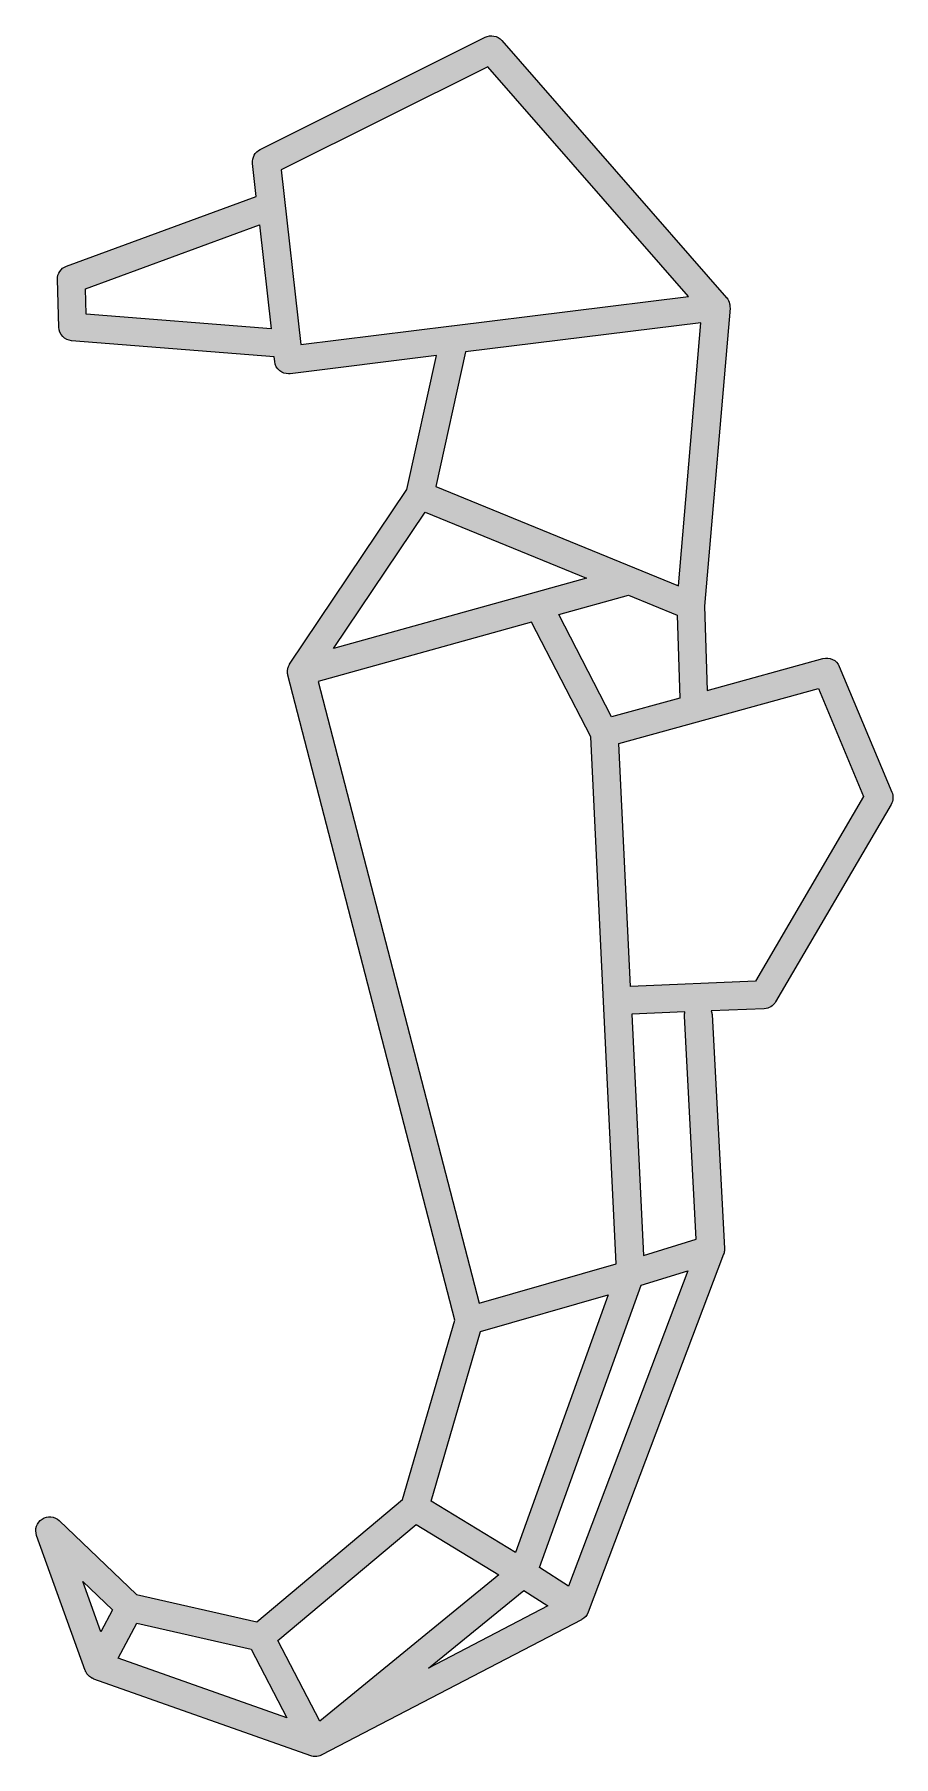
# Model space of a CAD drawing. Header units: inches. Extents: x 28 to 72, y 31 to 119.1.
import ezdxf

# ---------------------------------------------------------------- set-up
doc = ezdxf.new("R2010")
doc.units = ezdxf.units.IN
doc.header["$MEASUREMENT"] = 0
doc.layers.add('Layer 1', color=7, linetype='Continuous')

msp = doc.modelspace()

# ---------------------------------------------------------------- hatches: boundary and pattern name
at = {"layer": 'Layer 1', "true_color": 0xffffff}
h = msp.add_hatch(color=7, dxfattribs=at)
h.dxf.hatch_style = 2
edge = h.paths.add_edge_path()
edge.add_spline(control_points=[(71.868, 80.324), (71.868, 80.324), (69.177, 86.75), (69.177, 86.75), (69.039, 87.078), (68.683, 87.252), (68.334, 87.159), (68.334, 87.159), (62.423, 85.523), (62.423, 85.523), (62.423, 85.523), (62.288, 89.828), (62.288, 89.828), (62.288, 89.828), (63.589, 105.085), (63.589, 105.085), (63.593, 105.128), (63.578, 105.167), (63.574, 105.209), (63.571, 105.242), (63.571, 105.272), (63.563, 105.305), (63.537, 105.417), (63.492, 105.522), (63.417, 105.607), (63.416, 105.608), (63.416, 105.61), (63.415, 105.611), (63.415, 105.611), (51.909, 118.774), (51.909, 118.774), (51.697, 119.017), (51.347, 119.085), (51.059, 118.942), (51.059, 118.942), (39.553, 113.2), (39.553, 113.2), (39.287, 113.067), (39.132, 112.783), (39.165, 112.487), (39.165, 112.487), (39.354, 110.79), (39.354, 110.79), (39.354, 110.79), (29.643, 107.228), (29.643, 107.228), (29.356, 107.123), (29.169, 106.846), (29.179, 106.54), (29.179, 106.54), (29.254, 104.102), (29.254, 104.102), (29.265, 103.741), (29.546, 103.446), (29.906, 103.417), (29.906, 103.417), (40.267, 102.593), (40.267, 102.593), (40.267, 102.593), (40.294, 102.353), (40.294, 102.353), (40.315, 102.165), (40.41, 101.993), (40.559, 101.875), (40.684, 101.776), (40.839, 101.723), (40.998, 101.723), (41.027, 101.723), (41.056, 101.724), (41.085, 101.728), (41.085, 101.728), (48.566, 102.656), (48.566, 102.656), (48.566, 102.656), (47.056, 95.805), (47.056, 95.805), (47.056, 95.805), (41.06, 86.87), (41.06, 86.87), (41.056, 86.863), (41.054, 86.855), (41.05, 86.848), (41.037, 86.828), (41.03, 86.806), (41.02, 86.784), (40.993, 86.729), (40.972, 86.674), (40.96, 86.615), (40.954, 86.589), (40.951, 86.562), (40.949, 86.535), (40.944, 86.471), (40.948, 86.408), (40.96, 86.345), (40.963, 86.329), (40.959, 86.314), (40.962, 86.298), (40.962, 86.298), (49.515, 53.303), (49.515, 53.303), (49.515, 53.303), (46.838, 44.129), (46.838, 44.129), (46.838, 44.129), (39.381, 37.864), (39.381, 37.864), (39.381, 37.864), (33.22, 39.269), (33.22, 39.269), (33.22, 39.269), (29.273, 43.049), (29.273, 43.049), (29.035, 43.277), (28.671, 43.31), (28.397, 43.132), (28.121, 42.952), (28.005, 42.607), (28.116, 42.297), (28.116, 42.297), (30.605, 35.375), (30.605, 35.375), (30.61, 35.361), (30.62, 35.352), (30.625, 35.339), (30.636, 35.313), (30.651, 35.29), (30.665, 35.266), (30.683, 35.235), (30.697, 35.202), (30.72, 35.173), (30.726, 35.166), (30.734, 35.161), (30.741, 35.154), (30.749, 35.144), (30.76, 35.136), (30.768, 35.128), (30.787, 35.108), (30.806, 35.09), (30.827, 35.072), (30.856, 35.049), (30.885, 35.027), (30.917, 35.009), (30.926, 35.004), (30.931, 34.995), (30.94, 34.99), (30.95, 34.984), (30.962, 34.987), (30.972, 34.982), (30.983, 34.976), (30.994, 34.97), (31.006, 34.965), (31.017, 34.96), (31.025, 34.95), (31.037, 34.946), (31.037, 34.946), (42.143, 31.02), (42.143, 31.02), (42.221, 30.993), (42.301, 30.979), (42.379, 30.979), (42.379, 30.979), (42.379, 30.979), (42.379, 30.979), (42.379, 30.979), (42.379, 30.979), (42.379, 30.979), (42.379, 30.979), (42.379, 30.979), (42.38, 30.979), (42.482, 30.979), (42.579, 31.008), (42.67, 31.05), (42.682, 31.055), (42.694, 31.053), (42.706, 31.059), (42.706, 31.059), (55.992, 37.98), (55.992, 37.98), (55.999, 37.984), (56.005, 37.987), (56.011, 37.991), (56.164, 38.076), (56.274, 38.21), (56.331, 38.362), (56.331, 38.362), (63.263, 56.675), (63.263, 56.675), (63.266, 56.684), (63.264, 56.692), (63.267, 56.7), (63.29, 56.767), (63.3, 56.838), (63.302, 56.912), (63.302, 56.928), (63.308, 56.942), (63.307, 56.958), (63.307, 56.96), (63.308, 56.962), (63.308, 56.964), (63.308, 56.964), (62.671, 68.94), (62.671, 68.94), (62.667, 69.008), (62.643, 69.068), (62.62, 69.128), (62.62, 69.128), (65.34, 69.242), (65.34, 69.242), (65.581, 69.252), (65.801, 69.385), (65.922, 69.593), (65.922, 69.593), (71.826, 79.691), (71.826, 79.691), (71.939, 79.884), (71.954, 80.118), (71.868, 80.324)], knot_values=[0, 0, 0, 0, 1, 1, 1, 2, 2, 2, 3, 3, 3, 4, 4, 4, 5, 5, 5, 6, 6, 6, 7, 7, 7, 8, 8, 8, 9, 9, 9, 10, 10, 10, 11, 11, 11, 12, 12, 12, 13, 13, 13, 14, 14, 14, 15, 15, 15, 16, 16, 16, 17, 17, 17, 18, 18, 18, 19, 19, 19, 20, 20, 20, 21, 21, 21, 22, 22, 22, 23, 23, 23, 24, 24, 24, 25, 25, 25, 26, 26, 26, 27, 27, 27, 28, 28, 28, 29, 29, 29, 30, 30, 30, 31, 31, 31, 32, 32, 32, 33, 33, 33, 34, 34, 34, 35, 35, 35, 36, 36, 36, 37, 37, 37, 38, 38, 38, 39, 39, 39, 40, 40, 40, 41, 41, 41, 42, 42, 42, 43, 43, 43, 44, 44, 44, 45, 45, 45, 46, 46, 46, 47, 47, 47, 48, 48, 48, 49, 49, 49, 50, 50, 50, 51, 51, 51, 52, 52, 52, 53, 53, 53, 54, 54, 54, 55, 55, 55, 56, 56, 56, 57, 57, 57, 58, 58, 58, 59, 59, 59, 60, 60, 60, 61, 61, 61, 62, 62, 62, 63, 63, 63, 64, 64, 64, 65, 65, 65, 66, 66, 66, 67, 67, 67, 68, 68, 68, 69, 69, 69, 70, 70, 70, 71, 71, 71, 72, 72, 72, 72], degree=3, periodic=1)
edge = h.paths.add_edge_path()
edge.add_spline(control_points=[(50.756, 54.175), (50.756, 54.175), (42.512, 85.98), (42.512, 85.98), (42.512, 85.98), (53.435, 89.013), (53.435, 89.013), (53.435, 89.013), (56.466, 83.145), (56.466, 83.145), (56.466, 83.145), (57.118, 69.607), (57.118, 69.607), (57.118, 69.607), (57.118, 69.607), (57.118, 69.607), (57.118, 69.607), (57.118, 69.607), (57.118, 69.607), (57.118, 69.607), (57.764, 56.192), (57.764, 56.192), (57.764, 56.192), (50.756, 54.175), (50.756, 54.175)], knot_values=[0, 0, 0, 0, 1, 1, 1, 2, 2, 2, 3, 3, 3, 4, 4, 4, 5, 5, 5, 6, 6, 6, 7, 7, 7, 8, 8, 8, 8], degree=3, periodic=1)
h.paths.add_polyline_path([(57.532, 84.17), (54.831, 89.4), (58.391, 90.389), (60.885, 89.368), (61.018, 85.134)])
h.paths.add_polyline_path([(30.653, 104.78), (30.613, 106.073), (39.517, 109.339), (40.109, 104.027)])
edge = h.paths.add_edge_path()
edge.add_spline(control_points=[(40.629, 112.153), (40.629, 112.153), (51.203, 117.43), (51.203, 117.43), (51.203, 117.43), (61.471, 105.685), (61.471, 105.685), (61.471, 105.685), (49.349, 104.182), (49.349, 104.182), (49.348, 104.182), (49.347, 104.182), (49.346, 104.182), (49.346, 104.182), (41.625, 103.224), (41.625, 103.224), (41.625, 103.224), (40.629, 112.153), (40.629, 112.153)], knot_values=[0, 0, 0, 0, 1, 1, 1, 2, 2, 2, 3, 3, 3, 4, 4, 4, 5, 5, 5, 6, 6, 6, 6], degree=3, periodic=1)
edge = h.paths.add_edge_path()
edge.add_spline(control_points=[(50.061, 102.842), (50.061, 102.842), (62.103, 104.335), (62.103, 104.335), (62.103, 104.335), (60.956, 90.871), (60.956, 90.871), (60.956, 90.871), (58.706, 91.793), (58.706, 91.793), (58.704, 91.794), (58.701, 91.794), (58.698, 91.795), (58.698, 91.795), (48.543, 95.952), (48.543, 95.952), (48.543, 95.952), (50.061, 102.842), (50.061, 102.842)], knot_values=[0, 0, 0, 0, 1, 1, 1, 2, 2, 2, 3, 3, 3, 4, 4, 4, 5, 5, 5, 6, 6, 6, 6], degree=3, periodic=1)
h.paths.add_polyline_path([(47.988, 94.647), (56.25, 91.265), (43.307, 87.671)])
h.paths.add_polyline_path([(50.824, 52.721), (57.363, 54.602), (52.614, 41.416), (48.293, 44.048)])
h.paths.add_polyline_path([(47.527, 42.854), (51.764, 40.274), (42.608, 32.792), (40.461, 36.919)])
h.paths.add_polyline_path([(33.246, 37.811), (39.092, 36.478), (40.923, 32.958), (32.287, 36.011)])
h.paths.add_polyline_path([(31.997, 38.481), (31.4, 37.361), (30.472, 39.942)])
h.paths.add_polyline_path([(48.166, 35.504), (53.035, 39.483), (54.265, 38.682)])
h.paths.add_polyline_path([(55.317, 39.688), (53.844, 40.647), (59.046, 55.093), (61.425, 55.825)])
edge = h.paths.add_edge_path()
edge.add_spline(control_points=[(61.864, 57.444), (61.864, 57.444), (59.164, 56.612), (59.164, 56.612), (59.164, 56.612), (58.569, 68.959), (58.569, 68.959), (58.569, 68.959), (61.285, 69.073), (61.285, 69.073), (61.268, 69.005), (61.251, 68.937), (61.255, 68.864), (61.255, 68.864), (61.864, 57.444), (61.864, 57.444)], knot_values=[0, 0, 0, 0, 1, 1, 1, 2, 2, 2, 3, 3, 3, 4, 4, 4, 5, 5, 5, 5], degree=3, periodic=1)
h.paths.add_polyline_path([(64.895, 70.643), (58.501, 70.374), (57.902, 82.801), (68.111, 85.627), (70.424, 80.103)])

# ---------------------------------------------------------------- linework, layer by layer
at = {"layer": 'Layer 1', "lineweight": 0}
for points in [[(30.653, 104.78), (30.613, 106.073), (39.517, 109.339), (40.109, 104.027), (30.653, 104.78)], [(47.988, 94.647), (56.25, 91.265), (43.307, 87.671), (47.988, 94.647)], [(57.532, 84.17), (54.831, 89.4), (58.391, 90.389), (60.885, 89.368), (61.018, 85.134), (57.532, 84.17)], [(64.895, 70.643), (58.501, 70.374), (57.902, 82.801), (68.111, 85.627), (70.424, 80.103), (64.895, 70.643)], [(55.317, 39.688), (53.844, 40.647), (59.046, 55.093), (61.425, 55.825), (55.317, 39.688)], [(50.824, 52.721), (57.363, 54.602), (52.614, 41.416), (48.293, 44.048), (50.824, 52.721)], [(47.527, 42.854), (51.764, 40.274), (42.608, 32.792), (40.461, 36.919), (47.527, 42.854)], [(31.997, 38.481), (31.4, 37.361), (30.472, 39.942), (31.997, 38.481)], [(48.166, 35.504), (53.035, 39.483), (54.265, 38.682), (48.166, 35.504)], [(33.246, 37.811), (39.092, 36.478), (40.923, 32.958), (32.287, 36.011), (33.246, 37.811)]]:
    msp.add_lwpolyline(points, dxfattribs=at)
for points, knots in [([(71.868, 80.324), (71.868, 80.324), (69.177, 86.75), (69.177, 86.75), (69.039, 87.078), (68.683, 87.252), (68.334, 87.159), (68.334, 87.159), (62.423, 85.523), (62.423, 85.523), (62.423, 85.523), (62.288, 89.828), (62.288, 89.828), (62.288, 89.828), (63.589, 105.085), (63.589, 105.085), (63.593, 105.128), (63.578, 105.167), (63.574, 105.209), (63.571, 105.242), (63.571, 105.272), (63.563, 105.305), (63.537, 105.417), (63.492, 105.522), (63.417, 105.607), (63.416, 105.608), (63.416, 105.61), (63.415, 105.611), (63.415, 105.611), (51.909, 118.774), (51.909, 118.774), (51.697, 119.017), (51.347, 119.085), (51.059, 118.942), (51.059, 118.942), (39.553, 113.2), (39.553, 113.2), (39.287, 113.067), (39.132, 112.783), (39.165, 112.487), (39.165, 112.487), (39.354, 110.79), (39.354, 110.79), (39.354, 110.79), (29.643, 107.228), (29.643, 107.228), (29.356, 107.123), (29.169, 106.846), (29.179, 106.54), (29.179, 106.54), (29.254, 104.102), (29.254, 104.102), (29.265, 103.741), (29.546, 103.446), (29.906, 103.417), (29.906, 103.417), (40.267, 102.593), (40.267, 102.593), (40.267, 102.593), (40.294, 102.353), (40.294, 102.353), (40.315, 102.165), (40.41, 101.993), (40.559, 101.875), (40.684, 101.776), (40.839, 101.723), (40.998, 101.723), (41.027, 101.723), (41.056, 101.724), (41.085, 101.728), (41.085, 101.728), (48.566, 102.656), (48.566, 102.656), (48.566, 102.656), (47.056, 95.805), (47.056, 95.805), (47.056, 95.805), (41.06, 86.87), (41.06, 86.87), (41.056, 86.863), (41.054, 86.855), (41.05, 86.848), (41.037, 86.828), (41.03, 86.806), (41.02, 86.784), (40.993, 86.729), (40.972, 86.674), (40.96, 86.615), (40.954, 86.589), (40.951, 86.562), (40.949, 86.535), (40.944, 86.471), (40.948, 86.408), (40.96, 86.345), (40.963, 86.329), (40.959, 86.314), (40.962, 86.298), (40.962, 86.298), (49.515, 53.303), (49.515, 53.303), (49.515, 53.303), (46.838, 44.129), (46.838, 44.129), (46.838, 44.129), (39.381, 37.864), (39.381, 37.864), (39.381, 37.864), (33.22, 39.269), (33.22, 39.269), (33.22, 39.269), (29.273, 43.049), (29.273, 43.049), (29.035, 43.277), (28.671, 43.31), (28.397, 43.132), (28.121, 42.952), (28.005, 42.607), (28.116, 42.297), (28.116, 42.297), (30.605, 35.375), (30.605, 35.375), (30.61, 35.361), (30.62, 35.352), (30.625, 35.339), (30.636, 35.313), (30.651, 35.29), (30.665, 35.266), (30.683, 35.235), (30.697, 35.202), (30.72, 35.173), (30.726, 35.166), (30.734, 35.161), (30.741, 35.154), (30.749, 35.144), (30.76, 35.136), (30.768, 35.128), (30.787, 35.108), (30.806, 35.09), (30.827, 35.072), (30.856, 35.049), (30.885, 35.027), (30.917, 35.009), (30.926, 35.004), (30.931, 34.995), (30.94, 34.99), (30.95, 34.984), (30.962, 34.987), (30.972, 34.982), (30.983, 34.976), (30.994, 34.97), (31.006, 34.965), (31.017, 34.96), (31.025, 34.95), (31.037, 34.946), (31.037, 34.946), (42.143, 31.02), (42.143, 31.02), (42.221, 30.993), (42.301, 30.979), (42.379, 30.979), (42.379, 30.979), (42.379, 30.979), (42.379, 30.979), (42.379, 30.979), (42.379, 30.979), (42.379, 30.979), (42.379, 30.979), (42.379, 30.979), (42.38, 30.979), (42.482, 30.979), (42.579, 31.008), (42.67, 31.05), (42.682, 31.055), (42.694, 31.053), (42.706, 31.059), (42.706, 31.059), (55.992, 37.98), (55.992, 37.98), (55.999, 37.984), (56.005, 37.987), (56.011, 37.991), (56.164, 38.076), (56.274, 38.21), (56.331, 38.362), (56.331, 38.362), (63.263, 56.675), (63.263, 56.675), (63.266, 56.684), (63.264, 56.692), (63.267, 56.7), (63.29, 56.767), (63.3, 56.838), (63.302, 56.912), (63.302, 56.928), (63.308, 56.942), (63.307, 56.958), (63.307, 56.96), (63.308, 56.962), (63.308, 56.964), (63.308, 56.964), (62.671, 68.94), (62.671, 68.94), (62.667, 69.008), (62.643, 69.068), (62.62, 69.128), (62.62, 69.128), (65.34, 69.242), (65.34, 69.242), (65.581, 69.252), (65.801, 69.385), (65.922, 69.593), (65.922, 69.593), (71.826, 79.691), (71.826, 79.691), (71.939, 79.884), (71.954, 80.118), (71.868, 80.324)], [0, 0, 0, 0, 1, 1, 1, 2, 2, 2, 3, 3, 3, 4, 4, 4, 5, 5, 5, 6, 6, 6, 7, 7, 7, 8, 8, 8, 9, 9, 9, 10, 10, 10, 11, 11, 11, 12, 12, 12, 13, 13, 13, 14, 14, 14, 15, 15, 15, 16, 16, 16, 17, 17, 17, 18, 18, 18, 19, 19, 19, 20, 20, 20, 21, 21, 21, 22, 22, 22, 23, 23, 23, 24, 24, 24, 25, 25, 25, 26, 26, 26, 27, 27, 27, 28, 28, 28, 29, 29, 29, 30, 30, 30, 31, 31, 31, 32, 32, 32, 33, 33, 33, 34, 34, 34, 35, 35, 35, 36, 36, 36, 37, 37, 37, 38, 38, 38, 39, 39, 39, 40, 40, 40, 41, 41, 41, 42, 42, 42, 43, 43, 43, 44, 44, 44, 45, 45, 45, 46, 46, 46, 47, 47, 47, 48, 48, 48, 49, 49, 49, 50, 50, 50, 51, 51, 51, 52, 52, 52, 53, 53, 53, 54, 54, 54, 55, 55, 55, 56, 56, 56, 57, 57, 57, 58, 58, 58, 59, 59, 59, 60, 60, 60, 61, 61, 61, 62, 62, 62, 63, 63, 63, 64, 64, 64, 65, 65, 65, 66, 66, 66, 67, 67, 67, 68, 68, 68, 69, 69, 69, 70, 70, 70, 71, 71, 71, 72, 72, 72, 72]), ([(40.629, 112.153), (40.629, 112.153), (51.203, 117.43), (51.203, 117.43), (51.203, 117.43), (61.471, 105.685), (61.471, 105.685), (61.471, 105.685), (49.349, 104.182), (49.349, 104.182), (49.348, 104.182), (49.347, 104.182), (49.346, 104.182), (49.346, 104.182), (41.625, 103.224), (41.625, 103.224), (41.625, 103.224), (40.629, 112.153), (40.629, 112.153)], [0, 0, 0, 0, 1, 1, 1, 2, 2, 2, 3, 3, 3, 4, 4, 4, 5, 5, 5, 6, 6, 6, 6]), ([(50.061, 102.842), (50.061, 102.842), (62.103, 104.335), (62.103, 104.335), (62.103, 104.335), (60.956, 90.871), (60.956, 90.871), (60.956, 90.871), (58.706, 91.793), (58.706, 91.793), (58.704, 91.794), (58.701, 91.794), (58.698, 91.795), (58.698, 91.795), (48.543, 95.952), (48.543, 95.952), (48.543, 95.952), (50.061, 102.842), (50.061, 102.842)], [0, 0, 0, 0, 1, 1, 1, 2, 2, 2, 3, 3, 3, 4, 4, 4, 5, 5, 5, 6, 6, 6, 6]), ([(50.756, 54.175), (50.756, 54.175), (42.512, 85.98), (42.512, 85.98), (42.512, 85.98), (53.435, 89.013), (53.435, 89.013), (53.435, 89.013), (56.466, 83.145), (56.466, 83.145), (56.466, 83.145), (57.118, 69.607), (57.118, 69.607), (57.118, 69.607), (57.118, 69.607), (57.118, 69.607), (57.118, 69.607), (57.118, 69.607), (57.118, 69.607), (57.118, 69.607), (57.764, 56.192), (57.764, 56.192), (57.764, 56.192), (50.756, 54.175), (50.756, 54.175)], [0, 0, 0, 0, 1, 1, 1, 2, 2, 2, 3, 3, 3, 4, 4, 4, 5, 5, 5, 6, 6, 6, 7, 7, 7, 8, 8, 8, 8]), ([(61.864, 57.444), (61.864, 57.444), (59.164, 56.612), (59.164, 56.612), (59.164, 56.612), (58.569, 68.959), (58.569, 68.959), (58.569, 68.959), (61.285, 69.073), (61.285, 69.073), (61.268, 69.005), (61.251, 68.937), (61.255, 68.864), (61.255, 68.864), (61.864, 57.444), (61.864, 57.444)], [0, 0, 0, 0, 1, 1, 1, 2, 2, 2, 3, 3, 3, 4, 4, 4, 5, 5, 5, 5])]:
    msp.add_open_spline(points, degree=3, knots=knots, dxfattribs=at)

doc.saveas('drawing.dxf')
